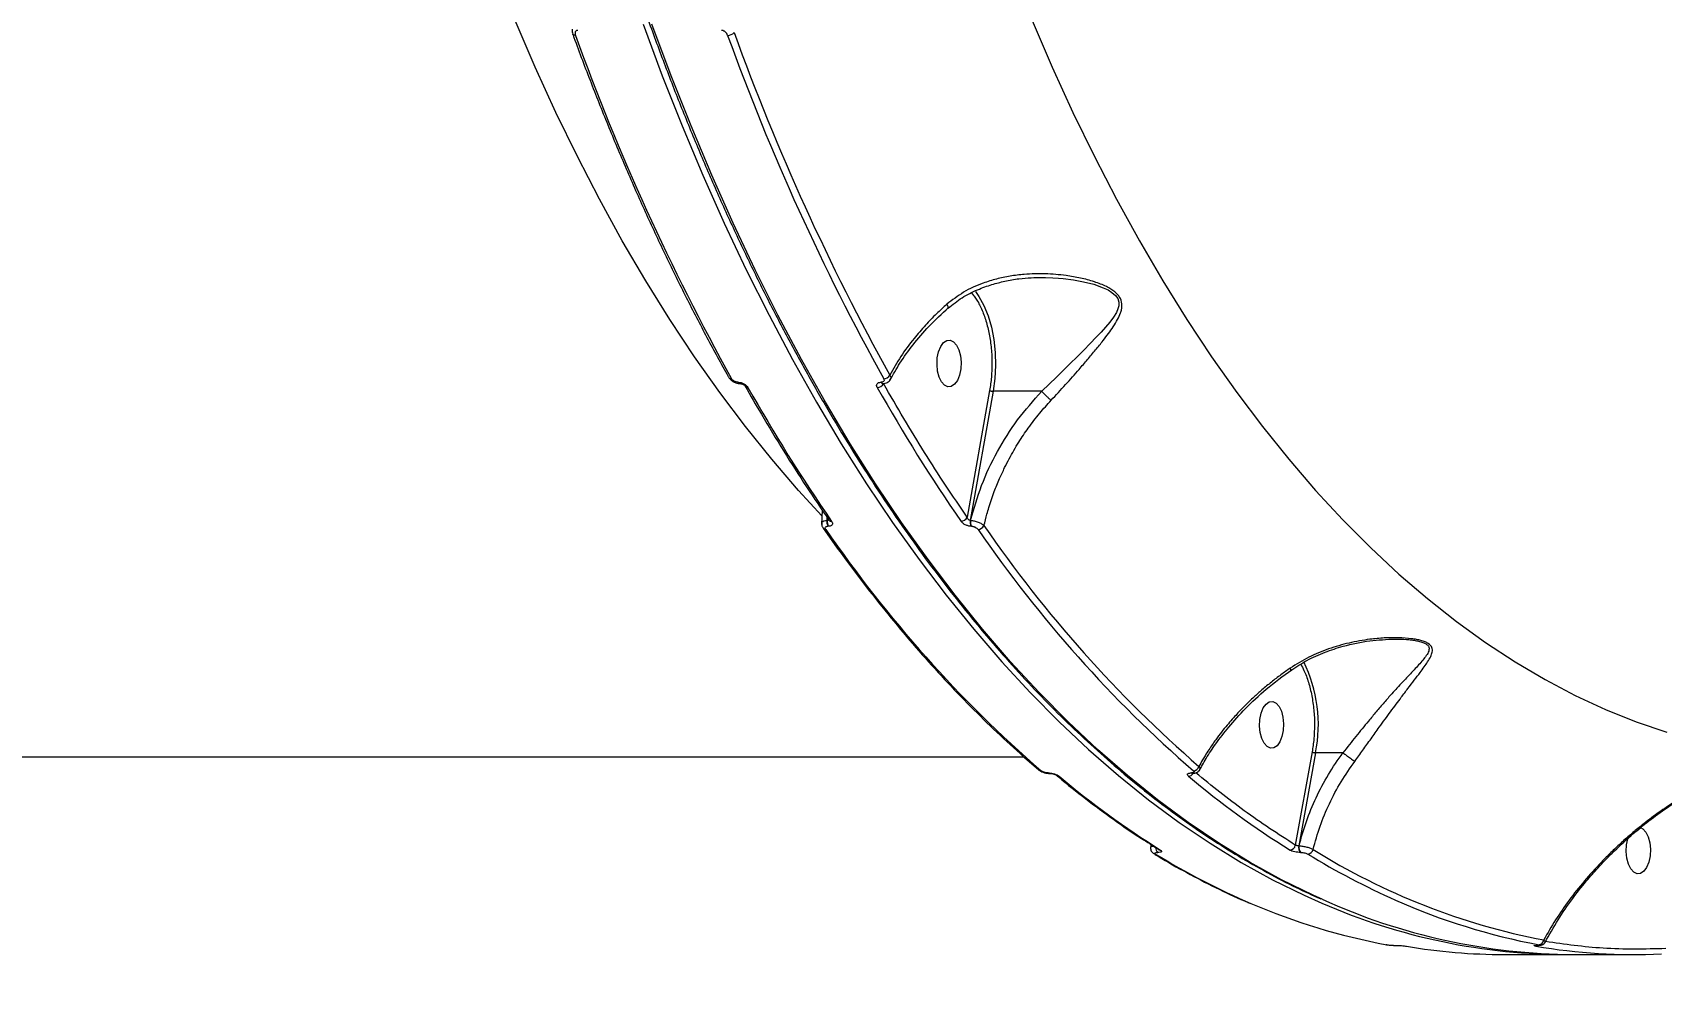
# Model space of a CAD drawing. Header units: millimetres. Extents: x -8045 to 6871, y -5915 to 5473.
# Drawn here: x -3516.5 to -3203.5, y -1812.7 to -1629 of the extents above; entities that cross this region are included whole.
import ezdxf

# ---------------------------------------------------------------- set-up
doc = ezdxf.new("R2010")
doc.units = ezdxf.units.MM
for name, color, linetype in [('DIKOM_ОБЪЕКТ', 7, 'Continuous'), ('DIKOM_РАЗМЕР_ЗОНА', 7, 'Continuous'), ('DIKOM_РАЗМЕР_ОБЪЕКТА', 7, 'Continuous')]:
    doc.layers.add(name, color=color, linetype=linetype)
doc.styles.add('style1', font='arial.ttf', dxfattribs={"width": 0.8})
doc.dimstyles.new('1-50', dxfattribs={"dimtxt": 300, "dimasz": 200, "dimexe": 100, "dimexo": 0, "dimgap": 100, "dimtad": 1, "dimtxsty": 'style1', "dimcen": 200, "dimclrd": 7, "dimclre": 7, "dimclrt": 7, "dimadec": 1, "dimazin": 2, "dimtfac": 1, "dimtmove": 0, "dimatfit": 2, "dimfxl": 0, "dimlwd": 25, "dimlwe": 18, "dimarcsym": 0})

# ---------------------------------------------------------------- blocks, each defined once
blk = doc.blocks.new('*D9')
at = {"layer": 'Defpoints', "color": 0, "linetype": 'Continuous', "transparency": 16777216}
for p in [(5663.54, -234.65), (-5019.6, -1388.73), (5663.54, -4701.47)]:
    blk.add_point(p, dxfattribs=at)
at = {"layer": 'DIKOM_РАЗМЕР_ОБЪЕКТА', "color": 7, "linetype": 'Continuous', "lineweight": 18, "transparency": 16777216}
for p, q in [((5663.54, -234.65), (5663.54, -4801.47)), ((-5019.6, -1388.73), (-5019.6, -4801.47))]:
    blk.add_line(p, q, dxfattribs=at)
at = {"layer": 'DIKOM_РАЗМЕР_ОБЪЕКТА', "color": 7, "linetype": 'Continuous', "lineweight": 25, "transparency": 16777216}
blk.add_line((-4819.6, -4701.47), (5463.54, -4701.47), dxfattribs=at)
at = {"layer": 'DIKOM_РАЗМЕР_ОБЪЕКТА', "color": 7, "linetype": 'Continuous', "transparency": 16777216}
for points in [[(-4819.6, -4668.14), (-4819.6, -4734.8), (-5019.6, -4701.47)], [(5463.54, -4668.14), (5463.54, -4734.8), (5663.54, -4701.47)]]:
    blk.add_solid(points, dxfattribs=at)
at = {"layer": 'DIKOM_РАЗМЕР_ОБЪЕКТА', "color": 7, "linetype": 'Continuous', "lineweight": 15, "transparency": 16777216, "insert": (-74.37, -4448.3), "char_height": 300, "attachment_point": 5, "style": 'style1'}
blk.add_mtext('10700', dxfattribs=at)
blk = doc.blocks.new('*D10')
at = {"layer": 'Defpoints', "color": 0, "linetype": 'Continuous', "transparency": 16777216}
for p in [(-1653.81, 3474.95), (-5616.46, -3083.4), (491.01, -3083.4)]:
    blk.add_point(p, dxfattribs=at)
at = {"layer": 'DIKOM_РАЗМЕР_ОБЪЕКТА', "color": 7, "linetype": 'Continuous', "lineweight": 18, "transparency": 16777216}
for p, q in [((-1653.81, 3474.95), (-5716.46, 3474.95)), ((491.01, -3083.4), (-5716.46, -3083.4))]:
    blk.add_line(p, q, dxfattribs=at)
at = {"layer": 'DIKOM_РАЗМЕР_ОБЪЕКТА', "color": 7, "linetype": 'Continuous', "lineweight": 25, "transparency": 16777216}
blk.add_line((-5616.46, 3274.95), (-5616.46, -2883.4), dxfattribs=at)
at = {"layer": 'DIKOM_РАЗМЕР_ОБЪЕКТА', "color": 7, "linetype": 'Continuous', "transparency": 16777216}
for points in [[(-5649.79, 3274.95), (-5583.12, 3274.95), (-5616.46, 3474.95)], [(-5649.79, -2883.4), (-5583.12, -2883.4), (-5616.46, -3083.4)]]:
    blk.add_solid(points, dxfattribs=at)
at = {"layer": 'DIKOM_РАЗМЕР_ОБЪЕКТА', "color": 7, "linetype": 'Continuous', "lineweight": 15, "transparency": 16777216, "insert": (-5869.63, -1326.86), "char_height": 300, "attachment_point": 5, "rotation": 90, "style": 'style1'}
blk.add_mtext('6550', dxfattribs=at)
blk = doc.blocks.new('*D11')
at = {"layer": 'Defpoints', "color": 0, "transparency": 16777216}
for p in [(6870.85, -184.65), (-7019.6, -1388.73), (-7019.6, -5814.65)]:
    blk.add_point(p, dxfattribs=at)
at = {"layer": 'DIKOM_РАЗМЕР_ЗОНА', "color": 7, "lineweight": 18, "transparency": 16777216}
for p, q in [((6870.85, -184.65), (6870.85, -5914.65)), ((-7019.6, -1388.73), (-7019.6, -5914.65))]:
    blk.add_line(p, q, dxfattribs=at)
at = {"layer": 'DIKOM_РАЗМЕР_ЗОНА', "color": 7, "lineweight": 25, "transparency": 16777216}
blk.add_line((6670.85, -5814.65), (-6819.6, -5814.65), dxfattribs=at)
at = {"layer": 'DIKOM_РАЗМЕР_ЗОНА', "color": 7, "transparency": 16777216}
for points in [[(-6819.6, -5781.31), (-6819.6, -5847.98), (-7019.6, -5814.65)], [(6670.85, -5781.31), (6670.85, -5847.98), (6870.85, -5814.65)]]:
    blk.add_solid(points, dxfattribs=at)
at = {"layer": 'DIKOM_РАЗМЕР_ЗОНА', "color": 7, "transparency": 16777216, "insert": (-74.37, -5561.37), "char_height": 300, "attachment_point": 5, "style": 'style1'}
blk.add_mtext('13900', dxfattribs=at)
blk = doc.blocks.new('*D12')
at = {"layer": 'Defpoints', "color": 0, "transparency": 16777216}
for p in [(-2189.61, 5472.65), (-7595.21, -5084.97), (-495.58, -5084.97)]:
    blk.add_point(p, dxfattribs=at)
at = {"layer": 'DIKOM_РАЗМЕР_ЗОНА', "color": 7, "lineweight": 18, "transparency": 16777216}
for p, q in [((-2189.61, 5472.65), (-7695.21, 5472.65)), ((-495.58, -5084.97), (-7695.21, -5084.97))]:
    blk.add_line(p, q, dxfattribs=at)
at = {"layer": 'DIKOM_РАЗМЕР_ЗОНА', "color": 7, "lineweight": 25, "transparency": 16777216}
blk.add_line((-7595.21, 5272.65), (-7595.21, -4884.97), dxfattribs=at)
at = {"layer": 'DIKOM_РАЗМЕР_ЗОНА', "color": 7, "transparency": 16777216}
for points in [[(-7628.55, 5272.65), (-7561.88, 5272.65), (-7595.21, 5472.65)], [(-7628.55, -4884.97), (-7561.88, -4884.97), (-7595.21, -5084.97)]]:
    blk.add_solid(points, dxfattribs=at)
at = {"layer": 'DIKOM_РАЗМЕР_ЗОНА', "color": 7, "transparency": 16777216, "insert": (-7848.38, -1452.59), "char_height": 300, "attachment_point": 5, "rotation": 90, "style": 'style1'}
blk.add_mtext('10550', dxfattribs=at)

msp = doc.modelspace()

# ---------------------------------------------------------------- linework, layer by layer
at = {"layer": 'DIKOM_ОБЪЕКТ', "color": 7, "linetype": 'Continuous', "lineweight": 15}
for p, q in [((-3336.08, -1679.006), (-3335.714, -1679.498)), ((-3380.922, -1696.186), (-3380.97, -1696.186)), ((-3353.446, -1696.186), (-3353.493, -1696.186)), ((-3380.622, -1696.448), (-3380.575, -1696.448)), ((-3353.146, -1696.448), (-3353.098, -1696.448)), ((-3353.003, -1696.458), (-3352.988, -1696.424)), ((-3332.619, -1697.765), (-3336.947, -1722.117)), ((-3331.947, -1697.928), (-3336.355, -1722.729)), ((-3322.615, -1697.928), (-3331.947, -1697.928)), ((-3322.613, -1697.928), (-3322.615, -1697.928)), ((-3364.767, -1720.777), (-3364.91, -1723.548)), ((-3363.853, -1722.729), (-3363.831, -1722.166)), ((-3363.784, -1722.729), (-3363.853, -1722.729)), ((-3363.784, -1722.729), (-3363.715, -1722.339)), ((-3363.604, -1723.859), (-3363.672, -1723.859)), ((-3336.355, -1722.729), (-3336.287, -1722.729)), ((-3336.106, -1723.859), (-3336.174, -1723.859)), ((-3254.886, -1745.549), (-3254.707, -1745.548)), ((-3588.187, -1768.157), (-3326.058, -1768.157)), ((-3270.656, -1767.223), (-3273.889, -1785.143)), ((-3269.984, -1767.387), (-3273.21, -1785.268)), ((-3264.743, -1767.387), (-3269.984, -1767.387)), ((-3264.738, -1767.389), (-3264.743, -1767.387)), ((-3321.38, -1771.268), (-3321.312, -1771.268)), ((-3293.882, -1771.268), (-3293.814, -1771.268)), ((-3321.174, -1771.351), (-3321.106, -1771.351)), ((-3293.677, -1771.351), (-3293.609, -1771.351)), ((-3301.663, -1784.994), (-3301.715, -1785.817)), ((-3301.096, -1786.751), (-3301.078, -1786.762)), ((-3300.356, -1786.552), (-3300.309, -1786.552)), ((-3273.163, -1785.268), (-3273.21, -1785.268)), ((-3272.88, -1786.552), (-3272.833, -1786.552)), ((-3254.876, -1804.395), (-3254.788, -1804.395)), ((-3254.876, -1804.395), (-3254.829, -1804.399)), ((-3254.829, -1804.399), (-3254.741, -1804.399)), ((-3254.788, -1804.395), (-3254.741, -1804.399)), ((-3227.358, -1804.395), (-3227.27, -1804.395)), ((-3227.358, -1804.395), (-3227.311, -1804.399)), ((-3227.311, -1804.399), (-3227.223, -1804.399)), ((-3233.705, -1806.157), (-3222.133, -1806.157)), ((-3220.419, -1806.157), (-3208.847, -1806.157))]:
    msp.add_line(p, q, dxfattribs=at)
at = {"layer": 'DIKOM_ОБЪЕКТ', "color": 7, "linetype": 'Continuous', "lineweight": 15, "flags": 128}
for points in [[(-3364.844, -1721.848), (-3369.321, -1716.979), (-3374.472, -1711), (-3379.526, -1704.719), (-3384.48, -1698.141), (-3389.327, -1691.273), (-3394.065, -1684.122), (-3398.688, -1676.693), (-3403.192, -1668.994), (-3407.573, -1661.031), (-3411.827, -1652.813), (-3415.95, -1644.347), (-3419.938, -1635.641), (-3423.788, -1626.702)], [(-3324.442, -1626.702), (-3320.593, -1635.641), (-3316.605, -1644.347), (-3312.482, -1652.813), (-3308.228, -1661.031), (-3303.847, -1668.994), (-3299.342, -1676.693), (-3294.719, -1684.122), (-3289.982, -1691.273), (-3285.134, -1698.141), (-3280.181, -1704.719), (-3275.126, -1711), (-3269.976, -1716.979), (-3264.734, -1722.65), (-3259.405, -1728.008), (-3253.994, -1733.048), (-3248.507, -1737.766), (-3242.948, -1742.156), (-3237.323, -1746.215), (-3231.637, -1749.939), (-3225.895, -1753.325), (-3220.102, -1756.369), (-3214.265, -1759.069), (-3208.387, -1761.421), (-3202.476, -1763.425)], [(-3412.197, -1629.53), (-3412.35, -1629.52), (-3412.482, -1629.49), (-3412.589, -1629.441), (-3412.669, -1629.375), (-3412.717, -1629.294), (-3412.718, -1629.291)], [(-3399.206, -1627.401), (-3395.526, -1637.276), (-3391.699, -1646.94), (-3387.73, -1656.384), (-3383.622, -1665.6), (-3379.378, -1674.581), (-3375.001, -1683.319), (-3370.495, -1691.807), (-3365.864, -1700.037), (-3361.113, -1708.003), (-3356.244, -1715.698), (-3351.262, -1723.116), (-3346.172, -1730.249), (-3340.977, -1737.093), (-3335.682, -1743.641), (-3330.291, -1749.888), (-3324.81, -1755.829), (-3319.242, -1761.458), (-3313.592, -1766.771), (-3307.865, -1771.764), (-3302.065, -1776.432), (-3296.199, -1780.771), (-3290.27, -1784.778), (-3284.283, -1788.449), (-3278.245, -1791.781), (-3272.159, -1794.772), (-3268.816, -1796.26)], [(-3268.725, -1795.551), (-3270.444, -1794.772), (-3276.531, -1791.781), (-3282.569, -1788.449), (-3288.555, -1784.778), (-3294.484, -1780.771), (-3300.351, -1776.432), (-3306.15, -1771.764), (-3311.877, -1766.771), (-3317.527, -1761.458), (-3323.095, -1755.829), (-3328.577, -1749.888), (-3333.968, -1743.641), (-3339.263, -1737.093), (-3344.458, -1730.249), (-3349.548, -1723.116), (-3354.53, -1715.698), (-3359.398, -1708.003), (-3364.15, -1700.037), (-3368.781, -1691.807), (-3373.286, -1683.319), (-3377.663, -1674.581), (-3381.908, -1665.6), (-3386.016, -1656.384), (-3389.985, -1646.94), (-3393.811, -1637.276), (-3397.491, -1627.401)], [(-3322.588, -1676.076), (-3322.486, -1676.075), (-3322.415, -1676.075), (-3321.898, -1676.081), (-3320.499, -1676.128), (-3319.4, -1676.198), (-3318.51, -1676.277), (-3316.521, -1676.527), (-3314.554, -1676.886), (-3312.623, -1677.372), (-3310.78, -1678.018), (-3309.856, -1678.457), (-3309.116, -1678.911), (-3308.434, -1679.499), (-3307.996, -1680.125), (-3307.797, -1680.768), (-3307.776, -1681.113), (-3307.808, -1681.473), (-3307.968, -1682.083), (-3308.266, -1682.757), (-3308.848, -1683.71), (-3309.554, -1684.658), (-3310.346, -1685.608), (-3311.202, -1686.567), (-3312.124, -1687.555), (-3313.291, -1688.767), (-3314.504, -1689.998), (-3315.853, -1691.348), (-3317.056, -1692.539), (-3319.772, -1695.198), (-3322.613, -1697.928), (-3322.613, -1697.928)], [(-3335.343, -1678.755), (-3334.664, -1679.711), (-3333.716, -1681.436), (-3332.915, -1683.423), (-3332.279, -1685.623), (-3331.823, -1687.985), (-3331.558, -1690.455), (-3331.49, -1692.975), (-3331.621, -1695.485), (-3331.947, -1697.928)], [(-3342.421, -1690.325), (-3342.014, -1689.318), (-3341.476, -1688.575), (-3340.853, -1688.156), (-3340.194, -1688.096), (-3339.553, -1688.397), (-3338.981, -1689.038), (-3338.526, -1689.965), (-3338.224, -1691.103), (-3338.099, -1692.361), (-3338.162, -1693.636), (-3338.407, -1694.825), (-3338.815, -1695.832), (-3339.352, -1696.575), (-3339.976, -1696.994), (-3340.635, -1697.055), (-3341.276, -1696.753), (-3341.847, -1696.112), (-3342.302, -1695.185), (-3342.604, -1694.047), (-3342.729, -1692.789), (-3342.666, -1691.514), (-3342.421, -1690.325)], [(-3280.459, -1759.784), (-3280.051, -1758.778), (-3279.514, -1758.035), (-3278.89, -1757.616), (-3278.231, -1757.555), (-3277.59, -1757.857), (-3277.019, -1758.497), (-3276.564, -1759.424), (-3276.261, -1760.563), (-3276.136, -1761.82), (-3276.199, -1763.095), (-3276.445, -1764.284), (-3276.852, -1765.291), (-3277.39, -1766.034), (-3278.013, -1766.453), (-3278.672, -1766.514), (-3279.313, -1766.212), (-3279.884, -1765.572), (-3280.34, -1764.645), (-3280.642, -1763.506), (-3280.767, -1762.248), (-3280.704, -1760.973), (-3280.459, -1759.784)], [(-3207.534, -1781.745), (-3207.129, -1781.98), (-3206.558, -1782.62), (-3206.102, -1783.547), (-3205.8, -1784.686), (-3205.675, -1785.943), (-3205.738, -1787.218), (-3205.983, -1788.407), (-3206.391, -1789.414), (-3206.928, -1790.157), (-3207.552, -1790.576), (-3208.211, -1790.637), (-3208.852, -1790.335), (-3209.423, -1789.695), (-3209.878, -1788.768), (-3210.18, -1787.629), (-3210.305, -1786.371), (-3210.243, -1785.096), (-3209.997, -1783.907), (-3209.997, -1783.907)], [(-3256.303, -1804.285), (-3256.462, -1804.267), (-3256.509, -1804.255)], [(-3227.27, -1804.395), (-3227.209, -1804.399), (-3227.19, -1804.397)]]:
    msp.add_lwpolyline(points, dxfattribs=at)
at = {"layer": 'DIKOM_ОБЪЕКТ', "color": 7, "linetype": 'Continuous', "lineweight": 15}
for centre, radius, start, end in [((-2984.546, -1474.976), 454.722, 199.8699, 209.01106), ((-3382.97, -1627.777), 1.753, 270.61267, 316.09425), ((-2955.3, -1474.976), 454.722, 199.8699, 209.01106), ((-2955.052, -1474.805), 453.661, 199.86918, 209.01152), ((-3382.271, -1694.951), 0.559, 213.29473, 275.95251), ((-3380.574, -1696.023), 0.427, 202.40252, 263.51821), ((-3380.529, -1696.024), 0.426, 202.32825, 264.1194), ((-3353.099, -1696.024), 0.426, 202.3445, 263.95326), ((-3353.051, -1696.023), 0.427, 202.3797, 263.6167), ((-3353.012, -1694.071), 1.437, 271.8123, 328.37697), ((-3379.123, -1696.646), 0.556, 213.29375, 276.10582), ((-3079.969, -1527.945), 343.664, 209.50501, 214.56503), ((-3354.246, -1695.787), 1.412, 271.59834, 331.6192), ((-3055.218, -1528.008), 343.54, 209.50446, 214.56634), ((-3364.123, -1723.865), 0.605, 217.92932, 273.48934), ((-3362.273, -1723.056), 1.613, 168.29028, 209.85539), ((-3362.206, -1723.056), 1.612, 168.29233, 209.87691), ((-3363.027, -1722.36), 0.562, 215.16445, 275.82009), ((-3338.166, -1721.594), 1.326, 272.32021, 336.75852), ((-3334.776, -1723.056), 1.612, 168.29233, 209.87691), ((-3334.708, -1723.056), 1.612, 168.29233, 209.87691), ((-3334.898, -1723.14), 1.331, 272.51747, 334.03021), ((-3131.925, -1585.282), 244.703, 214.45422, 229.01631), ((-3161.851, -1585.712), 245.261, 214.45468, 229.0158), ((-3132.604, -1585.712), 245.261, 214.45468, 229.0158), ((-3297.136, -1762.033), 27.675, 348.84449, 25.94099), ((-3322.721, -1770.194), 0.663, 228.91012, 271.35714), ((-3321.166, -1771.035), 0.316, 227.41681, 266.85062), ((-3321.098, -1771.035), 0.316, 227.42211, 267.04367), ((-3293.67, -1771.037), 0.314, 227.3578, 268.67313), ((-3293.6, -1771.035), 0.316, 227.41681, 266.85062), ((-3293.536, -1769.692), 1.167, 273.79118, 344.31688), ((-3319.293, -1771.22), 0.674, 231.31024, 271.0275), ((-3207.914, -1639.34), 173.127, 229.96439, 237.95944), ((-3294.481, -1770.775), 1.121, 272.99645, 329.41297), ((-3183.082, -1639.375), 173.084, 229.96339, 237.96043), ((-3300.73, -1786.159), 0.696, 240.03553, 270.53433), ((-3226.056, -1665.03), 142.887, 238.49545, 246.77537), ((-3299.486, -1785.679), 1.233, 175.95042, 225.0993), ((-3299.548, -1785.724), 1.125, 174.75767, 227.42737), ((-3299.771, -1785.412), 0.684, 226.77326, 270.77267), ((-3274.988, -1784.989), 1.109, 274.36192, 352.02703), ((-3271.917, -1785.62), 1.34, 164.78276, 224.08444), ((-3271.87, -1785.62), 1.34, 164.78276, 224.08444), ((-3271.558, -1785.758), 1.099, 274.21496, 348.87598), ((-3196.491, -1664.451), 143.546, 238.50765, 246.11652), ((-3201.426, -1675.161), 130.565, 238.06996, 259.08126), ((-3233.732, -1683.334), 123.039, 246.699, 259.42934), ((-3221.606, -1688.577), 117.577, 246.32676, 270.16081), ((-3219.761, -1687.854), 118.305, 245.55144, 269.68146), ((-3204.266, -1682.55), 123.85, 246.01514, 259.3957), ((-3252.547, -1803.826), 0.735, 240.43542, 269.97172), ((-3233.682, -1693.884), 112.274, 260.32629, 269.98805), ((-3227.699, -1803.755), 0.806, 270.61581, 307.17654), ((-3208.841, -1694.011), 112.145, 260.32389, 272.70648), ((-3227.134, -1803.309), 0.978, 274.52429, 356.91477)]:
    msp.add_arc(centre, radius, start, end, dxfattribs=at)
for points, knots in [([(-3437.213, -1387.159), (-3437.199, -1390.695), (-3437.179, -1395.823), (-3437.041, -1403.585), (-3436.868, -1410.553), (-3436.577, -1418.865), (-3436.18, -1427.6), (-3435.661, -1436.748), (-3435.017, -1446.179), (-3434.241, -1455.817), (-3433.331, -1465.604), (-3432.286, -1475.494), (-3431.103, -1485.452), (-3429.782, -1495.449), (-3428.322, -1505.461), (-3426.724, -1515.467), (-3424.987, -1525.45), (-3423.112, -1535.392), (-3421.1, -1545.28), (-3418.951, -1555.101), (-3416.668, -1564.843), (-3414.25, -1574.493), (-3411.701, -1584.043), (-3409.02, -1593.482), (-3406.211, -1602.801), (-3403.273, -1611.99), (-3400.211, -1621.042), (-3397.026, -1629.948), (-3393.72, -1638.701), (-3390.295, -1647.293), (-3386.753, -1655.717), (-3383.098, -1663.966), (-3379.331, -1672.034), (-3375.455, -1679.915), (-3371.473, -1687.602), (-3367.387, -1695.09), (-3363.2, -1702.373), (-3358.916, -1709.446), (-3354.536, -1716.303), (-3350.063, -1722.941), (-3345.501, -1729.353), (-3340.852, -1735.537), (-3336.119, -1741.487), (-3331.304, -1747.199), (-3326.411, -1752.67), (-3321.443, -1757.895), (-3316.401, -1762.872), (-3311.289, -1767.596), (-3306.11, -1772.064), (-3300.865, -1776.274), (-3295.558, -1780.221), (-3290.19, -1783.903), (-3284.764, -1787.319), (-3279.282, -1790.455), (-3274.033, -1793.198), (-3270.594, -1794.756), (-3269.015, -1795.471)], [0, 0, 0, 0, 0.0188203, 0.0272906, 0.0413383, 0.0559454, 0.0716292, 0.0880071, 0.1049248, 0.1222587, 0.1399211, 0.1578472, 0.175988, 0.1943055, 0.2127706, 0.2313596, 0.2500541, 0.2688382, 0.2876993, 0.3066269, 0.3256121, 0.3446475, 0.3637262, 0.3828431, 0.4019932, 0.4211723, 0.4403769, 0.4596039, 0.4788504, 0.4981142, 0.5173929, 0.536685, 0.5559887, 0.5753028, 0.5946263, 0.6139584, 0.6332979, 0.6526449, 0.671999, 0.6913599, 0.710728, 0.7301038, 0.7494874, 0.7688799, 0.7882827, 0.8076966, 0.8271238, 0.8465663, 0.866026, 0.8855061, 0.9050093, 0.9245393, 0.9440999, 0.9636954, 0.9833304, 1, 1, 1, 1]), ([(-3412.842, -1628.37), (-3412.848, -1628.519), (-3412.86, -1628.815), (-3412.764, -1629.135), (-3412.717, -1629.293)], [0, 0, 0, 0, 0.5057858, 1, 1, 1, 1]), ([(-3412.713, -1629.289), (-3412.638, -1629.499), (-3411.501, -1632.682), (-3409.192, -1638.69), (-3405.777, -1647.296), (-3402.233, -1655.716), (-3398.578, -1663.967), (-3394.811, -1672.033), (-3390.937, -1679.919), (-3386.946, -1687.587), (-3384.208, -1692.697), (-3382.774, -1695.189), (-3382.735, -1695.257)], [0, 0, 0, 0, 0.0086923, 0.1318697, 0.2551583, 0.378541, 0.5020111, 0.6255543, 0.7491655, 0.8728361, 0.9965612, 1, 1, 1, 1]), ([(-3411.73, -1628.564), (-3411.789, -1628.568), (-3411.906, -1628.577), (-3412.048, -1628.645), (-3412.159, -1628.747), (-3412.256, -1628.92), (-3412.295, -1629.186), (-3412.23, -1629.415), (-3412.197, -1629.53)], [0, 0, 0, 0, 0.1242964, 0.2500354, 0.3725929, 0.5005141, 0.7502752, 1, 1, 1, 1]), ([(-3382.951, -1629.53), (-3383.002, -1629.416), (-3383.105, -1629.187), (-3383.337, -1628.922), (-3383.56, -1628.748), (-3383.745, -1628.646), (-3383.938, -1628.577), (-3384.062, -1628.568), (-3384.124, -1628.564)], [0, 0, 0, 0, 0.2488123, 0.4982865, 0.6262111, 0.74926, 0.8752346, 1, 1, 1, 1]), ([(-3320.793, -1699.647), (-3319.863, -1698.644), (-3318.002, -1696.637), (-3315.701, -1694.03), (-3313.791, -1691.815), (-3312.247, -1689.974), (-3310.903, -1688.306), (-3309.781, -1686.833), (-3308.832, -1685.483), (-3308.036, -1684.184), (-3307.513, -1683.063), (-3307.258, -1682.186), (-3307.138, -1681.26), (-3307.315, -1680.315), (-3307.92, -1679.423), (-3308.546, -1678.823), (-3309.313, -1678.284), (-3310.583, -1677.583), (-3312.545, -1676.821), (-3315.155, -1676.131), (-3318.318, -1675.582), (-3321.94, -1675.29), (-3325.548, -1675.381), (-3328.677, -1675.764), (-3331.317, -1676.315), (-3334.35, -1677.258), (-3337.647, -1678.723), (-3339.791, -1680.388), (-3340.828, -1681.193)], [0, 0, 0, 0, 0.0626395, 0.1252884, 0.1665063, 0.2082748, 0.2494067, 0.2817631, 0.3119831, 0.3454825, 0.3744551, 0.3909833, 0.4059765, 0.4373835, 0.4528836, 0.4689928, 0.4839691, 0.500451, 0.5398839, 0.5827309, 0.6256344, 0.6878845, 0.749887, 0.7919047, 0.8336248, 0.8747427, 0.9394028, 1, 1, 1, 1]), ([(-3340.59, -1681.955), (-3339.716, -1681.25), (-3337.974, -1679.844), (-3335.078, -1678.413), (-3332.311, -1677.405), (-3329.647, -1676.729), (-3327.106, -1676.272), (-3324.702, -1676.08), (-3323.269, -1676.077), (-3322.587, -1676.075)], [0, 0, 0, 0, 0.1740184, 0.3468246, 0.497761, 0.6278959, 0.7684527, 0.8898521, 1, 1, 1, 1]), ([(-3335.714, -1679.498), (-3335.536, -1679.726), (-3334.967, -1680.454), (-3334.146, -1682.088), (-3333.293, -1684.353), (-3332.651, -1686.934), (-3332.284, -1689.686), (-3332.133, -1691.61), (-3332.176, -1692.57), (-3332.177, -1692.596)], [0, 0, 0, 0, 0.0805367, 0.2578153, 0.4406591, 0.6264184, 0.8121792, 0.995024, 1, 1, 1, 1]), ([(-3340.828, -1681.193), (-3341.502, -1681.806), (-3342.939, -1683.112), (-3345.053, -1685.3), (-3347.395, -1688.025), (-3349.765, -1691.232), (-3351.114, -1693.627), (-3351.789, -1694.824)], [0, 0, 0, 0, 0.1471539, 0.3139313, 0.5003343, 0.7501669, 1, 1, 1, 1]), ([(-3351.761, -1695.808), (-3351.148, -1694.705), (-3349.874, -1692.412), (-3347.351, -1688.929), (-3344.273, -1685.324), (-3341.795, -1683.032), (-3340.518, -1681.85)], [0, 0, 0, 0, 0.2255692, 0.4689555, 0.7263366, 1, 1, 1, 1]), ([(-3340.616, -1681.921), (-3340.601, -1681.91), (-3340.56, -1681.881), (-3340.57, -1681.741), (-3340.647, -1681.512), (-3340.768, -1681.3), (-3340.828, -1681.193)], [0, 0, 0, 0, 0.1461834, 0.4213643, 0.7096753, 1, 1, 1, 1]), ([(-3332.177, -1692.596), (-3332.195, -1693.482), (-3332.232, -1695.242), (-3332.491, -1696.929), (-3332.619, -1697.765)], [0, 0, 0, 0, 0.5040565, 1, 1, 1, 1]), ([(-3382.737, -1695.259), (-3382.625, -1695.418), (-3382.402, -1695.736), (-3381.84, -1696.127), (-3381.21, -1696.396), (-3380.818, -1696.431), (-3380.623, -1696.448)], [0, 0, 0, 0, 0.2547386, 0.5061313, 0.7544799, 1, 1, 1, 1]), ([(-3380.97, -1696.186), (-3381.089, -1696.175), (-3381.326, -1696.154), (-3381.699, -1695.998), (-3382.024, -1695.774), (-3382.15, -1695.596), (-3382.213, -1695.507)], [0, 0, 0, 0, 0.2507631, 0.5000685, 0.7499847, 1, 1, 1, 1]), ([(-3380.922, -1696.186), (-3380.745, -1696.201), (-3380.39, -1696.232), (-3379.832, -1696.467), (-3379.347, -1696.802), (-3379.158, -1697.066), (-3379.064, -1697.199)], [0, 0, 0, 0, 0.2505088, 0.5002375, 0.7499738, 1, 1, 1, 1]), ([(-3354.206, -1697.199), (-3354.262, -1697.066), (-3354.373, -1696.802), (-3354.266, -1696.467), (-3353.974, -1696.232), (-3353.654, -1696.201), (-3353.493, -1696.186)], [0, 0, 0, 0, 0.2499868, 0.4997633, 0.7494335, 1, 1, 1, 1]), ([(-3352.966, -1695.507), (-3352.929, -1695.596), (-3352.855, -1695.774), (-3352.928, -1695.998), (-3353.125, -1696.154), (-3353.339, -1696.175), (-3353.446, -1696.186)], [0, 0, 0, 0, 0.2500619, 0.4998969, 0.7492927, 1, 1, 1, 1]), ([(-3353.099, -1696.448), (-3352.954, -1696.437), (-3352.657, -1696.416), (-3352.25, -1696.252), (-3351.906, -1696.007), (-3351.763, -1695.786), (-3351.692, -1695.675)], [0, 0, 0, 0, 0.2390549, 0.4886749, 0.7437639, 1, 1, 1, 1]), ([(-3351.789, -1694.824), (-3351.706, -1695.001), (-3351.56, -1695.316), (-3351.666, -1695.555), (-3351.713, -1695.661)], [0, 0, 0, 0, 0.5595569, 1, 1, 1, 1]), ([(-3380.576, -1696.448), (-3380.475, -1696.456), (-3380.277, -1696.472), (-3379.977, -1696.592), (-3379.726, -1696.76), (-3379.634, -1696.888), (-3379.588, -1696.951)], [0, 0, 0, 0, 0.2583831, 0.5106679, 0.7577283, 1, 1, 1, 1]), ([(-3379.578, -1696.932), (-3378.547, -1698.743), (-3376.126, -1702.996), (-3372.199, -1709.439), (-3367.875, -1716.239), (-3364.931, -1720.559), (-3363.484, -1722.682)], [0, 0, 0, 0, 0.1999884, 0.4695424, 0.7391967, 1, 1, 1, 1]), ([(-3336.947, -1722.117), (-3339.703, -1718.029), (-3345.214, -1709.851), (-3350.407, -1700.923), (-3353.003, -1696.458)], [0, 0, 0, 0, 0.4999997, 1, 1, 1, 1]), ([(-3336.287, -1722.729), (-3335.639, -1720.472), (-3334.344, -1715.957), (-3331.232, -1709.459), (-3327.395, -1703.308), (-3324.208, -1699.721), (-3322.615, -1697.928)], [0, 0, 0, 0, 0.2496544, 0.499493, 0.7498066, 1, 1, 1, 1]), ([(-3332.619, -1697.765), (-3332.581, -1697.787), (-3332.504, -1697.829), (-3332.325, -1697.883), (-3332.127, -1697.921), (-3332.007, -1697.925), (-3331.947, -1697.928)], [0, 0, 0, 0, 0.2500912, 0.5000944, 0.7499212, 1, 1, 1, 1]), ([(-3322.613, -1697.928), (-3322.484, -1698.071), (-3322.219, -1698.364), (-3321.723, -1698.852), (-3321.217, -1699.31), (-3320.932, -1699.537), (-3320.793, -1699.647)], [0, 0, 0, 0, 0.2427048, 0.4999926, 0.7572954, 1, 1, 1, 1]), ([(-3333.702, -1723.722), (-3333.522, -1722.99), (-3333.236, -1721.826), (-3332.591, -1719.644), (-3331.809, -1717.359), (-3330.773, -1714.815), (-3329.8, -1712.71), (-3328.598, -1710.362), (-3327.11, -1707.796), (-3325.152, -1704.88), (-3323.083, -1702.17), (-3321.539, -1700.468), (-3320.793, -1699.647)], [0, 0, 0, 0, 0.0834489, 0.1325786, 0.2499235, 0.3473636, 0.431038, 0.5009616, 0.6323497, 0.7505538, 0.8795232, 1, 1, 1, 1]), ([(-3364.877, -1723.26), (-3364.88, -1723.34), (-3364.886, -1723.5), (-3364.837, -1723.752), (-3364.747, -1724.003), (-3364.649, -1724.159), (-3364.6, -1724.237)], [0, 0, 0, 0, 0.2519151, 0.5030788, 0.7531705, 1, 1, 1, 1]), ([(-3364.846, -1723.271), (-3364.841, -1723.196), (-3364.829, -1723.012), (-3364.483, -1722.801), (-3364.063, -1722.753), (-3363.853, -1722.729)], [0, 0, 0, 0, 0.2520934, 0.6250108, 1, 1, 1, 1]), ([(-3364.593, -1724.218), (-3363.389, -1725.928), (-3360.669, -1729.791), (-3356.331, -1735.533), (-3351.6, -1741.488), (-3346.784, -1747.199), (-3341.892, -1752.669), (-3336.924, -1757.897), (-3331.88, -1762.866), (-3327.287, -1767.141), (-3324.349, -1769.644), (-3323.14, -1770.675)], [0, 0, 0, 0, 0.0933822, 0.2109269, 0.3285205, 0.4461688, 0.5638777, 0.6816558, 0.7995138, 0.9174643, 1, 1, 1, 1]), ([(-3364.086, -1724.469), (-3364.129, -1724.391), (-3364.215, -1724.235), (-3364.176, -1724.065), (-3364.08, -1723.961), (-3363.972, -1723.904), (-3363.836, -1723.866), (-3363.727, -1723.861), (-3363.672, -1723.859)], [0, 0, 0, 0, 0.2500834, 0.499207, 0.6249323, 0.7495386, 0.8747616, 1, 1, 1, 1]), ([(-3363.576, -1722.625), (-3363.591, -1722.643), (-3363.624, -1722.682), (-3363.696, -1722.72), (-3363.756, -1722.726), (-3363.784, -1722.729)], [0, 0, 0, 0, 0.3012865, 0.6625071, 1, 1, 1, 1]), ([(-3362.97, -1722.919), (-3362.905, -1723.04), (-3362.775, -1723.28), (-3362.836, -1723.541), (-3362.982, -1723.7), (-3363.146, -1723.79), (-3363.352, -1723.848), (-3363.52, -1723.855), (-3363.604, -1723.859)], [0, 0, 0, 0, 0.2500303, 0.4991641, 0.6247954, 0.7494708, 0.8748606, 1, 1, 1, 1]), ([(-3336.174, -1723.859), (-3336.263, -1723.855), (-3336.441, -1723.848), (-3336.729, -1723.789), (-3337.018, -1723.7), (-3337.386, -1723.54), (-3337.808, -1723.28), (-3338.011, -1723.039), (-3338.112, -1722.919)], [0, 0, 0, 0, 0.1253264, 0.2510359, 0.3755353, 0.5012504, 0.7505168, 1, 1, 1, 1]), ([(-3336.355, -1722.729), (-3336.385, -1722.726), (-3336.448, -1722.72), (-3336.547, -1722.677), (-3336.648, -1722.609), (-3336.765, -1722.493), (-3336.878, -1722.326), (-3336.924, -1722.187), (-3336.947, -1722.117)], [0, 0, 0, 0, 0.1100288, 0.2281175, 0.3573619, 0.5008529, 0.7500713, 1, 1, 1, 1]), ([(-3336.287, -1722.729), (-3336.049, -1722.753), (-3335.575, -1722.8), (-3334.808, -1723.042), (-3334.13, -1723.362), (-3333.844, -1723.603), (-3333.702, -1723.722)], [0, 0, 0, 0, 0.2537272, 0.5054675, 0.75412, 1, 1, 1, 1]), ([(-3336.106, -1723.859), (-3336.048, -1723.861), (-3335.931, -1723.866), (-3335.743, -1723.904), (-3335.555, -1723.962), (-3335.314, -1724.065), (-3335.039, -1724.235), (-3334.906, -1724.391), (-3334.84, -1724.469)], [0, 0, 0, 0, 0.125676, 0.2510701, 0.3758817, 0.5013534, 0.7504478, 1, 1, 1, 1]), ([(-3262.464, -1769.038), (-3261.944, -1768.322), (-3260.883, -1766.862), (-3259.308, -1764.656), (-3257.513, -1762.149), (-3255.552, -1759.445), (-3253.733, -1756.999), (-3252.228, -1755.017), (-3251.017, -1753.435), (-3249.971, -1752.061), (-3249.114, -1750.899), (-3248.412, -1749.872), (-3247.862, -1748.931), (-3247.571, -1748.16), (-3247.521, -1747.59), (-3247.635, -1747.014), (-3248.094, -1746.483), (-3248.95, -1746.06), (-3249.721, -1745.809), (-3250.605, -1745.611), (-3252.008, -1745.393), (-3254.086, -1745.253), (-3256.778, -1745.298), (-3259.976, -1745.588), (-3263.574, -1746.223), (-3267.512, -1747.363), (-3271.344, -1748.921), (-3273.694, -1750.39), (-3274.871, -1751.125)], [0, 0, 0, 0, 0.0399771, 0.0815431, 0.1251096, 0.1871835, 0.2496242, 0.2907705, 0.3324813, 0.3734633, 0.4059044, 0.4359225, 0.4695479, 0.4983067, 0.5147443, 0.5296793, 0.5610931, 0.5763342, 0.5925671, 0.6075609, 0.624091, 0.6638534, 0.7068452, 0.74975, 0.8121315, 0.8743393, 0.9370942, 1, 1, 1, 1]), ([(-3274.714, -1751.541), (-3273.715, -1750.886), (-3271.638, -1749.524), (-3268.242, -1748.029), (-3264.207, -1746.704), (-3259.685, -1745.751), (-3256.342, -1745.605), (-3254.724, -1745.534)], [0, 0, 0, 0, 0.1675232, 0.3482576, 0.5212529, 0.7682096, 1, 1, 1, 1]), ([(-3254.707, -1745.548), (-3254.471, -1745.544), (-3253.574, -1745.53), (-3252.343, -1745.611), (-3251.086, -1745.761), (-3250.174, -1745.932), (-3249.379, -1746.16), (-3248.736, -1746.465), (-3248.402, -1746.766), (-3248.246, -1747.03), (-3248.169, -1747.297), (-3248.183, -1747.648), (-3248.378, -1748.207), (-3248.841, -1748.927), (-3249.563, -1749.808), (-3250.393, -1750.727), (-3251.295, -1751.689), (-3252.247, -1752.697), (-3253.267, -1753.784), (-3254.296, -1754.898), (-3255.491, -1756.215), (-3256.81, -1757.709), (-3258.319, -1759.469), (-3260.115, -1761.622), (-3262.24, -1764.248), (-3263.905, -1766.341), (-3264.738, -1767.389)], [0, 0, 0, 0, 0.0167749, 0.0638248, 0.0890266, 0.1111662, 0.1359595, 0.1586153, 0.1814708, 0.1934574, 0.2060145, 0.2280142, 0.253043, 0.2997978, 0.346481, 0.3933608, 0.4400654, 0.4865606, 0.5329575, 0.5833, 0.6258944, 0.6899477, 0.7517407, 0.81265, 0.9062453, 1, 1, 1, 1]), ([(-3274.871, -1751.125), (-3275.471, -1751.548), (-3276.7, -1752.413), (-3278.513, -1753.814), (-3280.25, -1755.254), (-3281.918, -1756.744), (-3283.53, -1758.289), (-3284.898, -1759.707), (-3286.058, -1760.988), (-3287.044, -1762.135), (-3288.107, -1763.449), (-3289.291, -1765.019), (-3290.34, -1766.54), (-3291.156, -1767.828), (-3291.798, -1768.897), (-3292.178, -1769.584), (-3292.412, -1770.008)], [0, 0, 0, 0, 0.0796043, 0.1629995, 0.2502022, 0.3277908, 0.411293, 0.5007222, 0.5515661, 0.6100801, 0.6762735, 0.7501627, 0.8443869, 0.9003126, 0.9385648, 1, 1, 1, 1]), ([(-3292.388, -1770.931), (-3291.943, -1770.116), (-3290.975, -1768.346), (-3289.089, -1765.5), (-3286.617, -1762.275), (-3283.412, -1758.747), (-3279.415, -1754.989), (-3276.249, -1752.65), (-3274.586, -1751.422)], [0, 0, 0, 0, 0.1149427, 0.2498519, 0.4054902, 0.5834551, 0.7812565, 1, 1, 1, 1]), ([(-3274.731, -1751.511), (-3274.724, -1751.488), (-3274.708, -1751.443), (-3274.816, -1751.233), (-3274.871, -1751.125)], [0, 0, 0, 0, 0.4895319, 1, 1, 1, 1]), ([(-3272.844, -1750.385), (-3272.63, -1750.767), (-3272.06, -1751.786), (-3271.337, -1753.824), (-3270.687, -1756.389), (-3270.321, -1759.145), (-3270.171, -1761.069), (-3270.213, -1762.029), (-3270.214, -1762.055)], [0, 0, 0, 0, 0.1289848, 0.3435397, 0.5615067, 0.7794817, 0.9940336, 1, 1, 1, 1]), ([(-3270.214, -1762.055), (-3270.233, -1762.941), (-3270.269, -1764.7), (-3270.528, -1766.386), (-3270.656, -1767.223)], [0, 0, 0, 0, 0.5038901, 1, 1, 1, 1]), ([(-3273.163, -1785.268), (-3272.731, -1783.7), (-3271.867, -1780.569), (-3269.943, -1775.984), (-3267.618, -1771.534), (-3265.702, -1768.77), (-3264.743, -1767.387)], [0, 0, 0, 0, 0.2493758, 0.4979368, 0.7487643, 1, 1, 1, 1]), ([(-3270.656, -1767.223), (-3270.618, -1767.245), (-3270.541, -1767.288), (-3270.362, -1767.342), (-3270.164, -1767.38), (-3270.044, -1767.385), (-3269.984, -1767.387)], [0, 0, 0, 0, 0.2500894, 0.4998805, 0.7499912, 1, 1, 1, 1]), ([(-3264.738, -1767.389), (-3264.627, -1767.473), (-3264.355, -1767.68), (-3263.911, -1768.009), (-3263.47, -1768.332), (-3263.096, -1768.599), (-3262.738, -1768.852), (-3262.556, -1768.976), (-3262.464, -1769.038)], [0, 0, 0, 0, 0.154357, 0.3790611, 0.5183475, 0.672084, 0.8349065, 1, 1, 1, 1]), ([(-3323.145, -1770.703), (-3323.039, -1770.782), (-3322.816, -1770.948), (-3322.353, -1771.151), (-3321.887, -1771.278), (-3321.483, -1771.341), (-3321.286, -1771.347), (-3321.184, -1771.351)], [0, 0, 0, 0, 0.2145005, 0.4492118, 0.70876, 0.8498894, 1, 1, 1, 1]), ([(-3321.38, -1771.268), (-3321.438, -1771.266), (-3321.555, -1771.263), (-3321.747, -1771.238), (-3321.941, -1771.199), (-3322.192, -1771.129), (-3322.484, -1771.015), (-3322.631, -1770.909), (-3322.705, -1770.857)], [0, 0, 0, 0, 0.1258173, 0.2510977, 0.3759618, 0.5013352, 0.7504963, 1, 1, 1, 1]), ([(-3321.312, -1771.268), (-3321.223, -1771.27), (-3321.044, -1771.275), (-3320.75, -1771.314), (-3320.453, -1771.374), (-3320.069, -1771.481), (-3319.621, -1771.655), (-3319.394, -1771.815), (-3319.281, -1771.894)], [0, 0, 0, 0, 0.1252588, 0.2510548, 0.3755082, 0.5012776, 0.7505229, 1, 1, 1, 1]), ([(-3294.423, -1771.894), (-3294.5, -1771.814), (-3294.654, -1771.655), (-3294.619, -1771.481), (-3294.488, -1771.374), (-3294.333, -1771.314), (-3294.133, -1771.275), (-3293.966, -1771.27), (-3293.882, -1771.268)], [0, 0, 0, 0, 0.2500235, 0.499165, 0.6248485, 0.7494921, 0.8748862, 1, 1, 1, 1]), ([(-3293.459, -1770.857), (-3293.408, -1770.909), (-3293.307, -1771.015), (-3293.33, -1771.129), (-3293.417, -1771.199), (-3293.519, -1771.238), (-3293.65, -1771.263), (-3293.759, -1771.266), (-3293.814, -1771.268)], [0, 0, 0, 0, 0.2500372, 0.4991761, 0.6248785, 0.7494497, 0.874648, 1, 1, 1, 1]), ([(-3293.618, -1771.351), (-3293.468, -1771.343), (-3293.168, -1771.329), (-3292.775, -1771.191), (-3292.455, -1770.981), (-3292.318, -1770.773), (-3292.253, -1770.673)], [0, 0, 0, 0, 0.2619021, 0.5217741, 0.7715184, 1, 1, 1, 1]), ([(-3273.889, -1785.143), (-3277.179, -1783.011), (-3283.638, -1778.826), (-3289.924, -1773.745), (-3293.008, -1771.252)], [0, 0, 0, 0, 0.5093444, 1, 1, 1, 1]), ([(-3292.412, -1770.008), (-3292.321, -1770.145), (-3292.157, -1770.392), (-3292.238, -1770.578), (-3292.274, -1770.661)], [0, 0, 0, 0, 0.5576254, 1, 1, 1, 1]), ([(-3270.48, -1785.971), (-3270.064, -1784.482), (-3269.234, -1781.505), (-3267.39, -1777.146), (-3265.177, -1772.939), (-3263.364, -1770.332), (-3262.464, -1769.038)], [0, 0, 0, 0, 0.2499494, 0.4999035, 0.7518051, 1, 1, 1, 1]), ([(-3321.115, -1771.351), (-3321.036, -1771.353), (-3320.881, -1771.358), (-3320.624, -1771.398), (-3320.384, -1771.454), (-3320.172, -1771.52), (-3319.996, -1771.587), (-3319.863, -1771.651), (-3319.767, -1771.706), (-3319.733, -1771.732), (-3319.717, -1771.744)], [0, 0, 0, 0, 0.1525749, 0.2976901, 0.4356842, 0.5659443, 0.6876431, 0.8007345, 0.9047798, 1, 1, 1, 1]), ([(-3319.717, -1771.735), (-3319.607, -1771.83), (-3317.77, -1773.418), (-3314.147, -1776.258), (-3308.844, -1780.219), (-3304.167, -1783.454), (-3301.243, -1785.267), (-3300.127, -1785.96)], [0, 0, 0, 0, 0.01722, 0.2885125, 0.5601277, 0.8321161, 1, 1, 1, 1]), ([(-3293.782, -1771.347), (-3293.783, -1771.348), (-3293.788, -1771.354), (-3293.762, -1771.352), (-3293.712, -1771.351), (-3293.686, -1771.351)], [0, 0, 0, 0, 0.0560835, 0.5104539, 1, 1, 1, 1]), ([(-3199.051, -1775.615), (-3199.983, -1776.185), (-3201.908, -1777.363), (-3204.76, -1779.349), (-3207.31, -1781.296), (-3209.559, -1783.16), (-3211.443, -1784.829), (-3213.297, -1786.58), (-3215.646, -1788.944), (-3218.398, -1791.996), (-3221.338, -1795.723), (-3223.969, -1799.515), (-3225.427, -1802.078), (-3226.157, -1803.362)], [0, 0, 0, 0, 0.0781112, 0.1613357, 0.2497925, 0.310613, 0.3750515, 0.4356365, 0.50075, 0.6262808, 0.7508191, 0.8751065, 1, 1, 1, 1]), ([(-3225.898, -1803.832), (-3225.097, -1802.374), (-3223.539, -1799.536), (-3220.813, -1795.617), (-3218.204, -1792.29), (-3215.662, -1789.381), (-3212.822, -1786.427), (-3209.706, -1783.529), (-3206.3, -1780.713), (-3202.786, -1778.088), (-3200.161, -1776.445), (-3198.781, -1775.582)], [0, 0, 0, 0, 0.1391554, 0.2707295, 0.3799949, 0.4679205, 0.5647386, 0.686102, 0.7799654, 0.8843189, 1, 1, 1, 1]), ([(-3301.694, -1785.641), (-3301.695, -1785.747), (-3301.697, -1785.96), (-3301.57, -1786.278), (-3301.364, -1786.563), (-3301.17, -1786.697), (-3301.076, -1786.763)], [0, 0, 0, 0, 0.254925, 0.5122012, 0.7631638, 1, 1, 1, 1]), ([(-3301.66, -1785.646), (-3301.657, -1785.596), (-3301.649, -1785.472), (-3301.431, -1785.358), (-3301.183, -1785.33), (-3301.136, -1785.325)], [0, 0, 0, 0, 0.3454804, 0.8755078, 1, 1, 1, 1]), ([(-3300.964, -1786.814), (-3300.723, -1786.966), (-3298.671, -1788.263), (-3294.761, -1790.447), (-3289.227, -1793.316), (-3285.195, -1795.239), (-3283.001, -1796.13), (-3282.682, -1796.26)], [0, 0, 0, 0, 0.0402263, 0.3422561, 0.6448968, 0.9482295, 1, 1, 1, 1]), ([(-3300.724, -1786.855), (-3300.776, -1786.815), (-3300.879, -1786.736), (-3300.843, -1786.636), (-3300.672, -1786.566), (-3300.462, -1786.557), (-3300.356, -1786.552)], [0, 0, 0, 0, 0.2500287, 0.4998516, 0.7491582, 1, 1, 1, 1]), ([(-3299.762, -1786.096), (-3299.684, -1786.156), (-3299.53, -1786.275), (-3299.582, -1786.426), (-3299.836, -1786.532), (-3300.151, -1786.545), (-3300.309, -1786.552)], [0, 0, 0, 0, 0.2500139, 0.4998073, 0.7494752, 1, 1, 1, 1]), ([(-3272.88, -1786.552), (-3273.06, -1786.545), (-3273.42, -1786.532), (-3274.016, -1786.426), (-3274.556, -1786.275), (-3274.788, -1786.156), (-3274.904, -1786.096)], [0, 0, 0, 0, 0.2505575, 0.5001619, 0.7500094, 1, 1, 1, 1]), ([(-3273.21, -1785.268), (-3273.268, -1785.267), (-3273.356, -1785.264), (-3273.487, -1785.249), (-3273.603, -1785.23), (-3273.714, -1785.207), (-3273.818, -1785.175), (-3273.864, -1785.155), (-3273.889, -1785.143)], [0, 0, 0, 0, 0.2399966, 0.3676445, 0.4998559, 0.6878007, 0.8283035, 1, 1, 1, 1]), ([(-3273.163, -1785.268), (-3272.925, -1785.287), (-3272.45, -1785.323), (-3271.66, -1785.493), (-3270.942, -1785.718), (-3270.634, -1785.886), (-3270.48, -1785.971)], [0, 0, 0, 0, 0.2497732, 0.4995248, 0.7495936, 1, 1, 1, 1]), ([(-3272.833, -1786.552), (-3272.712, -1786.557), (-3272.471, -1786.567), (-3272.072, -1786.636), (-3271.711, -1786.736), (-3271.555, -1786.815), (-3271.478, -1786.855)], [0, 0, 0, 0, 0.2507341, 0.5001693, 0.7499304, 1, 1, 1, 1]), ([(-3256.509, -1804.255), (-3256.413, -1804.273), (-3256.293, -1804.296), (-3256.116, -1804.314), (-3256.082, -1804.318)], [0, 0, 0, 0, 0.8069604, 1, 1, 1, 1]), ([(-3256.303, -1804.285), (-3256.222, -1804.298), (-3256.06, -1804.324), (-3255.757, -1804.354), (-3255.489, -1804.374), (-3255.277, -1804.386), (-3255.066, -1804.393), (-3254.939, -1804.394), (-3254.876, -1804.395)], [0, 0, 0, 0, 0.2487597, 0.4982255, 0.6263587, 0.7492949, 0.8752769, 1, 1, 1, 1]), ([(-3255.129, -1804.39), (-3255.095, -1804.392), (-3254.997, -1804.396), (-3254.91, -1804.396), (-3254.853, -1804.396)], [0, 0, 0, 0, 0.3512437, 1, 1, 1, 1]), ([(-3254.788, -1804.395), (-3254.69, -1804.396), (-3254.492, -1804.397), (-3254.16, -1804.409), (-3253.828, -1804.427), (-3253.408, -1804.458), (-3252.932, -1804.503), (-3252.676, -1804.542), (-3252.548, -1804.561)], [0, 0, 0, 0, 0.1237876, 0.2505998, 0.3732612, 0.5015834, 0.7509796, 1, 1, 1, 1]), ([(-3227.69, -1804.561), (-3227.788, -1804.542), (-3227.983, -1804.503), (-3228.028, -1804.457), (-3227.95, -1804.427), (-3227.82, -1804.409), (-3227.628, -1804.397), (-3227.448, -1804.396), (-3227.358, -1804.395)], [0, 0, 0, 0, 0.2495896, 0.4993404, 0.6272731, 0.7498971, 0.8763375, 1, 1, 1, 1]), ([(-3227.27, -1804.395), (-3227.213, -1804.394), (-3227.097, -1804.393), (-3226.973, -1804.386), (-3226.889, -1804.374), (-3226.838, -1804.355), (-3226.869, -1804.324), (-3226.994, -1804.298), (-3227.057, -1804.285)], [0, 0, 0, 0, 0.1243244, 0.2501222, 0.3726085, 0.5005408, 0.7502902, 1, 1, 1, 1]), ([(-3227.19, -1804.397), (-3227.058, -1804.392), (-3226.797, -1804.383), (-3226.458, -1804.309), (-3226.197, -1804.165), (-3226.021, -1803.99), (-3225.954, -1803.879), (-3225.921, -1803.824)], [0, 0, 0, 0, 0.2577844, 0.50813, 0.7558449, 0.8791227, 1, 1, 1, 1]), ([(-3225.936, -1803.814), (-3225.917, -1803.753), (-3225.876, -1803.621), (-3226.059, -1803.452), (-3226.157, -1803.362)], [0, 0, 0, 0, 0.4643964, 1, 1, 1, 1]), ([(-3202.701, -1805.031), (-3206.721, -1805.119), (-3214.434, -1805.285), (-3222.126, -1804.198), (-3225.81, -1803.677)], [0, 0, 0, 0, 0.5211843, 1, 1, 1, 1])]:
    msp.add_open_spline(points, degree=3, knots=knots, dxfattribs=at)

# ---------------------------------------------------------------- dimensions: what is measured, and where the dimension line sits
at = {"layer": 'DIKOM_РАЗМЕР_ЗОНА'}
dim = msp.add_linear_dim(base=(-7595.212, -5084.969), p1=(-2189.606, 5472.652), p2=(-495.584, -5084.969), angle=90, text='10550', dimstyle='1-50', dxfattribs=at)
dim.commit()
dim.dimension.update_dxf_attribs({"geometry": '*D12', "text_midpoint": (-7595.212, -1452.593), "dimtype": 160})
dim = msp.add_linear_dim(base=(-7019.6, -5814.648), p1=(6870.851, -184.645), p2=(-7019.6, -1388.727), text='13900', dimstyle='1-50', dxfattribs=at)
dim.commit()
dim.dimension.update_dxf_attribs({"geometry": '*D11', "text_midpoint": (-74.375, -5814.648), "dimtype": 160})
at = {"layer": 'DIKOM_РАЗМЕР_ОБЪЕКТА', "color": 7, "linetype": 'Continuous', "lineweight": 15}
dim = msp.add_linear_dim(base=(-5616.456, -3083.398), p1=(-1653.813, 3474.95), p2=(491.015, -3083.398), angle=90, text='6550', dimstyle='1-50', dxfattribs=at)
dim.commit()
dim.dimension.update_dxf_attribs({"geometry": '*D10', "text_midpoint": (-5616.456, -1326.858), "dimtype": 160})
dim = msp.add_linear_dim(base=(5663.543, -4701.469), p1=(-5019.6, -1388.727), p2=(5663.543, -234.645), text='10700', dimstyle='1-50', dxfattribs=at)
dim.commit()
dim.dimension.update_dxf_attribs({"geometry": '*D9', "text_midpoint": (-74.375, -4701.469), "dimtype": 160})

doc.saveas('drawing.dxf')
